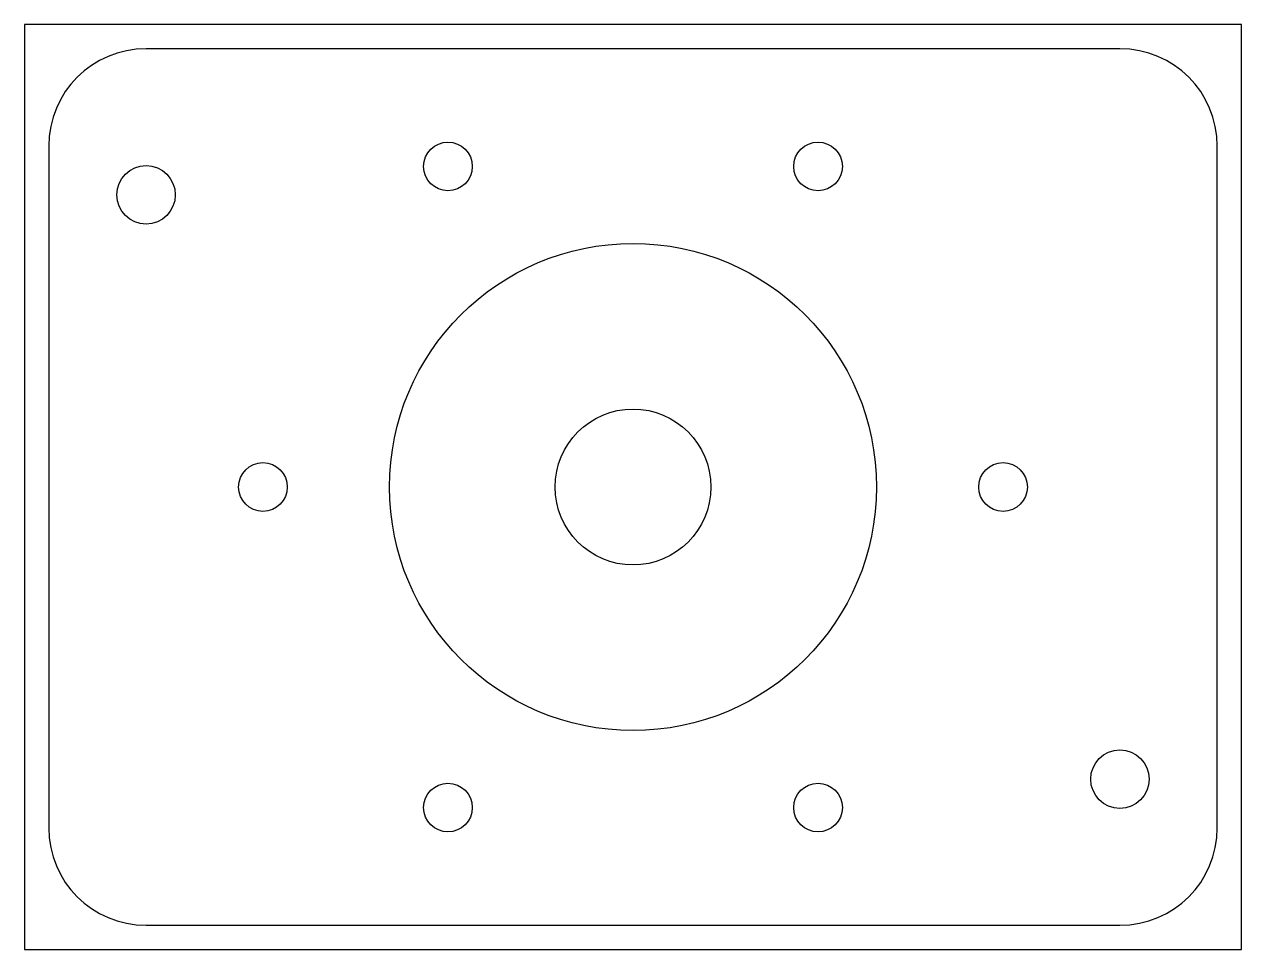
# Model space of a CAD drawing. Header units: millimetres. Extents: x -62 to 62, y -48 to 48.
import ezdxf

# ---------------------------------------------------------------- set-up
doc = ezdxf.new("R2010")
doc.units = ezdxf.units.MM
for name, color, linetype in [('A_OUTSIDE_WALL_Z-15', 2, 'CONTINUOUS'), ('B_SEAL_RECESS_Z-8', 3, 'CONTINUOUS'), ('BLANK', 1, 'CONTINUOUS'), ('C_SHAFT_HOLE_Z-20', 4, 'CONTINUOUS'), ('D_COVER_SCREWS_M6_Z-15', 5, 'CONTINUOUS'), ('E_DOWELS_Z-15', 6, 'CONTINUOUS')]:
    doc.layers.add(name, color=color, linetype=linetype)

msp = doc.modelspace()

# ---------------------------------------------------------------- linework, layer by layer
at = {"layer": 'A_OUTSIDE_WALL_Z-15'}
for p, q in [((50, 45), (-50, 45)), ((-60, 35), (-60, -35)), ((60, -35), (60, 35)), ((-50, -45), (50, -45))]:
    msp.add_line(p, q, dxfattribs=at)
for centre, start, end in [((-50, 35), 90, 180), ((50, 35), 0, 90), ((-50, -35), 180, 270), ((50, -35), 270, 0)]:
    msp.add_arc(centre, 10, start, end, dxfattribs=at)
at = {"layer": 'B_SEAL_RECESS_Z-8'}
msp.add_circle((0, 0), 25, dxfattribs=at)
at = {"layer": 'BLANK'}
for p, q in [((62.5, 47.5), (-62.5, 47.5)), ((-62.5, 47.5), (-62.5, -47.5)), ((62.5, -47.5), (62.5, 47.5)), ((-62.5, -47.5), (62.5, -47.5))]:
    msp.add_line(p, q, dxfattribs=at)
at = {"layer": 'C_SHAFT_HOLE_Z-20'}
msp.add_circle((0, 0), 8, dxfattribs=at)
at = {"layer": 'D_COVER_SCREWS_M6_Z-15'}
for centre in [(-19, 32.909), (19, 32.909), (-38, 0), (38, 0), (-19, -32.909), (19, -32.909)]:
    msp.add_circle(centre, 2.5, dxfattribs=at)
at = {"layer": 'E_DOWELS_Z-15'}
for centre in [(-50, 30), (50, -30)]:
    msp.add_circle(centre, 3, dxfattribs=at)

doc.saveas('drawing.dxf')
